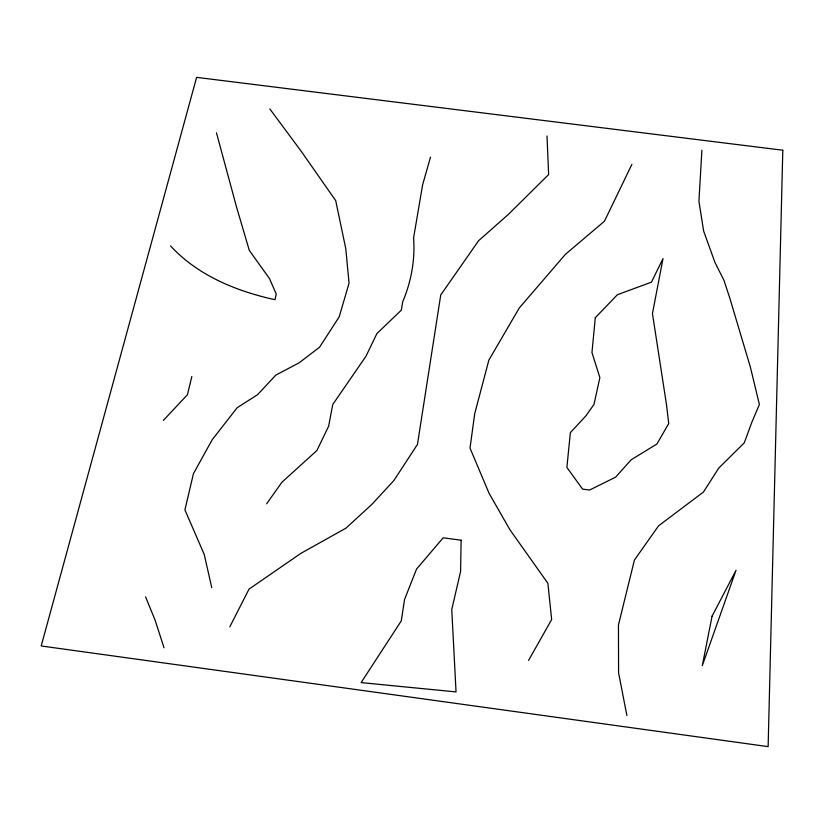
<?xml version="1.0" encoding="UTF-8"?>
<svg xmlns="http://www.w3.org/2000/svg" width="824" height="824" viewBox="0 0 824 824"><rect width="100%" height="100%" fill="white"/><g stroke="black" fill="none" stroke-linecap="round" stroke-linejoin="round"><path stroke-width="1.24" d="M701.883 150.195L698.927 201.262L703.644 231.081L714.954 262.444L723.915 280.201L729.704 297.794L750.386 367.144L759.388 404.502L751.941 422.001L744.268 442.859L718.734 468.114L703.449 492.031L658.551 525.856L634.408 560.083L618.453 625.004L618.577 672.755L626.889 715.52M191.848 376.527L187.388 394.789L163.368 420.394M430.499 157.116L422.599 184.916L413.597 237.858A187.429 156.622 -8.6 0 1 402.751 301.625L401.298 310.184L376.887 333.586L365.98 356.236L332.762 404.481L328.642 426.193L316.9 450.512L281.932 482.225L266.636 503.804M631.915 164.326L604.456 221.223L565.305 254.431L519.295 307.949L488.848 360.15L474.706 413.72L470.02 448.112L489.023 493.195L509.84 529.636L547.888 583.299L551.647 619.524L528.575 660.405M229.824 626.817L249.023 589.129L300.842 553.378L345.946 528.163L371.912 504.36L393.903 480.505L417.469 444.383L440.747 294.951L478.672 240.639L508.336 214.436L548.64 174.544L547.002 135.939M170.547 245.923C197.935 275.587 236.292 291.191 274.989 299.699L276.236 294.014L269.541 278.656L249.291 250.372L236.55 207.061L216.475 132.839M269.829 108.922L301.203 151.256L335.718 200.654L345.771 248.663L349.057 283.137L339.2 316.828L319.599 347.162L299.215 362.766L275.824 375.116L257.665 394.593L237.178 407.715L212.108 439.851L193.424 473.728L184.916 509.912L204.208 554.398L211.768 587.666M145.57 596.823L155.149 620.276L164.017 647.757M461.121 540.214L460.595 571.485L451.758 609.533L456.043 691.913L361.118 682.602L401.309 620.832L404.543 599.491L416.563 569.054L443.178 537.804L461.121 540.214M782.8 150.226L768.133 746.637L41.2 645.965L196.617 77.363L782.8 150.226M595.278 317.745L591.972 352.569L599.872 377.629L593.97 404.419L585.967 415.801L570.373 432.61L566.881 467.404L582.568 489.106L589.624 490.043L615.662 477.117L631.184 459.761L656.913 444.002L668.727 423.536L666.492 404.646L652.454 313.553L663.011 258.592L651.465 282.148L617.382 294.745L595.278 317.745M712.07 616.177L702.295 665.658L736.028 570.29L712.07 616.177"/></g></svg>
